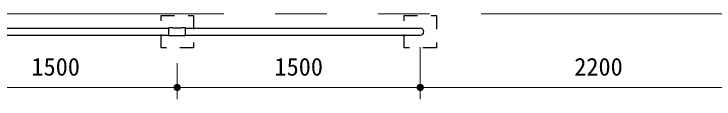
# Model space of a CAD drawing. Units: millimetres at full size. Extents: x 750 to 20250, y 750 to 14100.
# Drawn here: x 3333 to 7653, y 3811 to 4338 of the extents above; entities that cross this region are included whole.
import ezdxf
from ezdxf.enums import TextEntityAlignment as Align

# ---------------------------------------------------------------- set-up
doc = ezdxf.new("R2010")
doc.units = ezdxf.units.MM
doc.header["$LTSCALE"] = 50
doc.linetypes.add('USER1', pattern=[63.5, 31.75, -6.35, 6.35, -6.35, 6.35, -6.35])
doc.linetypes.add('USER2', pattern=[3.333334, 1.666667, -1.666667])
for name, color, linetype, lineweight in [('D-SAFETY', 6, 'USER1', 13), ('D-STR-DIM\u3000寸法線、寸法値', 7, 'Continuous', 13), ('D-STR\u3000構造物外形線', 1, 'Continuous', 25)]:
    doc.layers.add(name, color=color, linetype=linetype, lineweight=lineweight)
doc.styles.add('ＭＳ ゴシック', font='')
doc.styles.get('ＭＳ ゴシック').set_extended_font_data('MS Gothic')

# ---------------------------------------------------------------- blocks, each defined once
blk = doc.blocks.new('filled_dot')
at = {"color": 0, "linetype": 'Continuous', "lineweight": -2, "const_width": 1.25}
blk.add_lwpolyline([(-0.625, 0, 1), (0.625, 0, 1)], format="xyb", close=True, dxfattribs=at)

msp = doc.modelspace()

# ---------------------------------------------------------------- linework, layer by layer
at = {"layer": 'D-SAFETY'}
msp.add_line((3040.47, 4337.94), (10840.47, 4337.94), dxfattribs=at)
at = {"layer": 'D-STR-DIM\u3000寸法線、寸法値'}
for p, q in [((5840.47, 4131.94), (5840.47, 3810.51)), ((5840.47, 4131.94), (5840.47, 3810.51)), ((4340.47, 4031.94), (4340.47, 3810.51)), ((4340.47, 4031.94), (4340.47, 3810.51)), ((2840.47, 3882.51), (4340.47, 3882.51)), ((4340.47, 3882.51), (5840.47, 3882.51)), ((5840.47, 3882.51), (8040.47, 3882.51))]:
    msp.add_line(p, q, dxfattribs=at)
at = {"layer": 'D-STR\u3000構造物外形線'}
for p, q in [((2895.47, 4248.94), (4288.47, 4248.94)), ((4288.47, 4205.38), (4288.47, 4250.5)), ((4311.66, 4252.44), (4369.28, 4252.44)), ((4392.47, 4205.38), (4392.47, 4250.5)), ((4392.47, 4248.94), (5840.47, 4248.94)), ((2895.47, 4206.94), (4288.47, 4206.94)), ((4311.66, 4203.44), (4369.28, 4203.44)), ((4392.47, 4206.94), (5840.47, 4206.94))]:
    msp.add_line(p, q, dxfattribs=at)
at = {"layer": 'D-STR\u3000構造物外形線', "linetype": 'USER2'}
for points in [[(4240.47, 4327.94), (4440.47, 4327.94), (4440.47, 4127.94), (4240.47, 4127.94)], [(5740.47, 4327.94), (5940.47, 4327.94), (5940.47, 4127.94), (5740.47, 4127.94)]]:
    msp.add_lwpolyline(points, close=True, dxfattribs=at)
at = {"layer": 'D-STR\u3000構造物外形線'}
for centre, radius, start, end in [((4288.97, 4250.5), 0.5, 97.26182, 180), ((4311.66, 4072.44), 180, 90, 97.26182), ((4369.28, 4072.44), 180, 82.73818, 90), ((4391.97, 4250.5), 0.5, 0, 82.73818), ((5840.47, 4227.94), 21, 270, 90), ((4288.97, 4205.38), 0.5, 180, 262.73818), ((4311.66, 4383.44), 180, 262.73818, 270), ((4369.28, 4383.44), 180, 270, 277.26182), ((4391.97, 4205.38), 0.5, 277.26182, 0)]:
    msp.add_arc(centre, radius, start, end, dxfattribs=at)

# ---------------------------------------------------------------- block references
at = {"layer": 'D-STR-DIM\u3000寸法線、寸法値', "xscale": 18, "yscale": 18}
for p in [(4340.47, 3882.51), (5840.47, 3882.51)]:
    msp.add_blockref('filled_dot', p, dxfattribs=at)
at = {"layer": 'D-STR-DIM\u3000寸法線、寸法値', "xscale": 18, "yscale": 18, "rotation": 180}
for p in [(4340.47, 3882.51), (5840.47, 3882.51)]:
    msp.add_blockref('filled_dot', p, dxfattribs=at)

# ---------------------------------------------------------------- texts
at = {"layer": 'D-STR-DIM\u3000寸法線、寸法値', "style": 'ＭＳ ゴシック'}
for s, p in [('1500', (3590.47, 4010.77)), ('1500', (5090.47, 4010.77)), ('2200', (6940.47, 4010.77))]:
    msp.add_text(s, height=110, dxfattribs=at).set_placement(p, align=Align.MIDDLE_CENTER)

doc.saveas('drawing.dxf')
